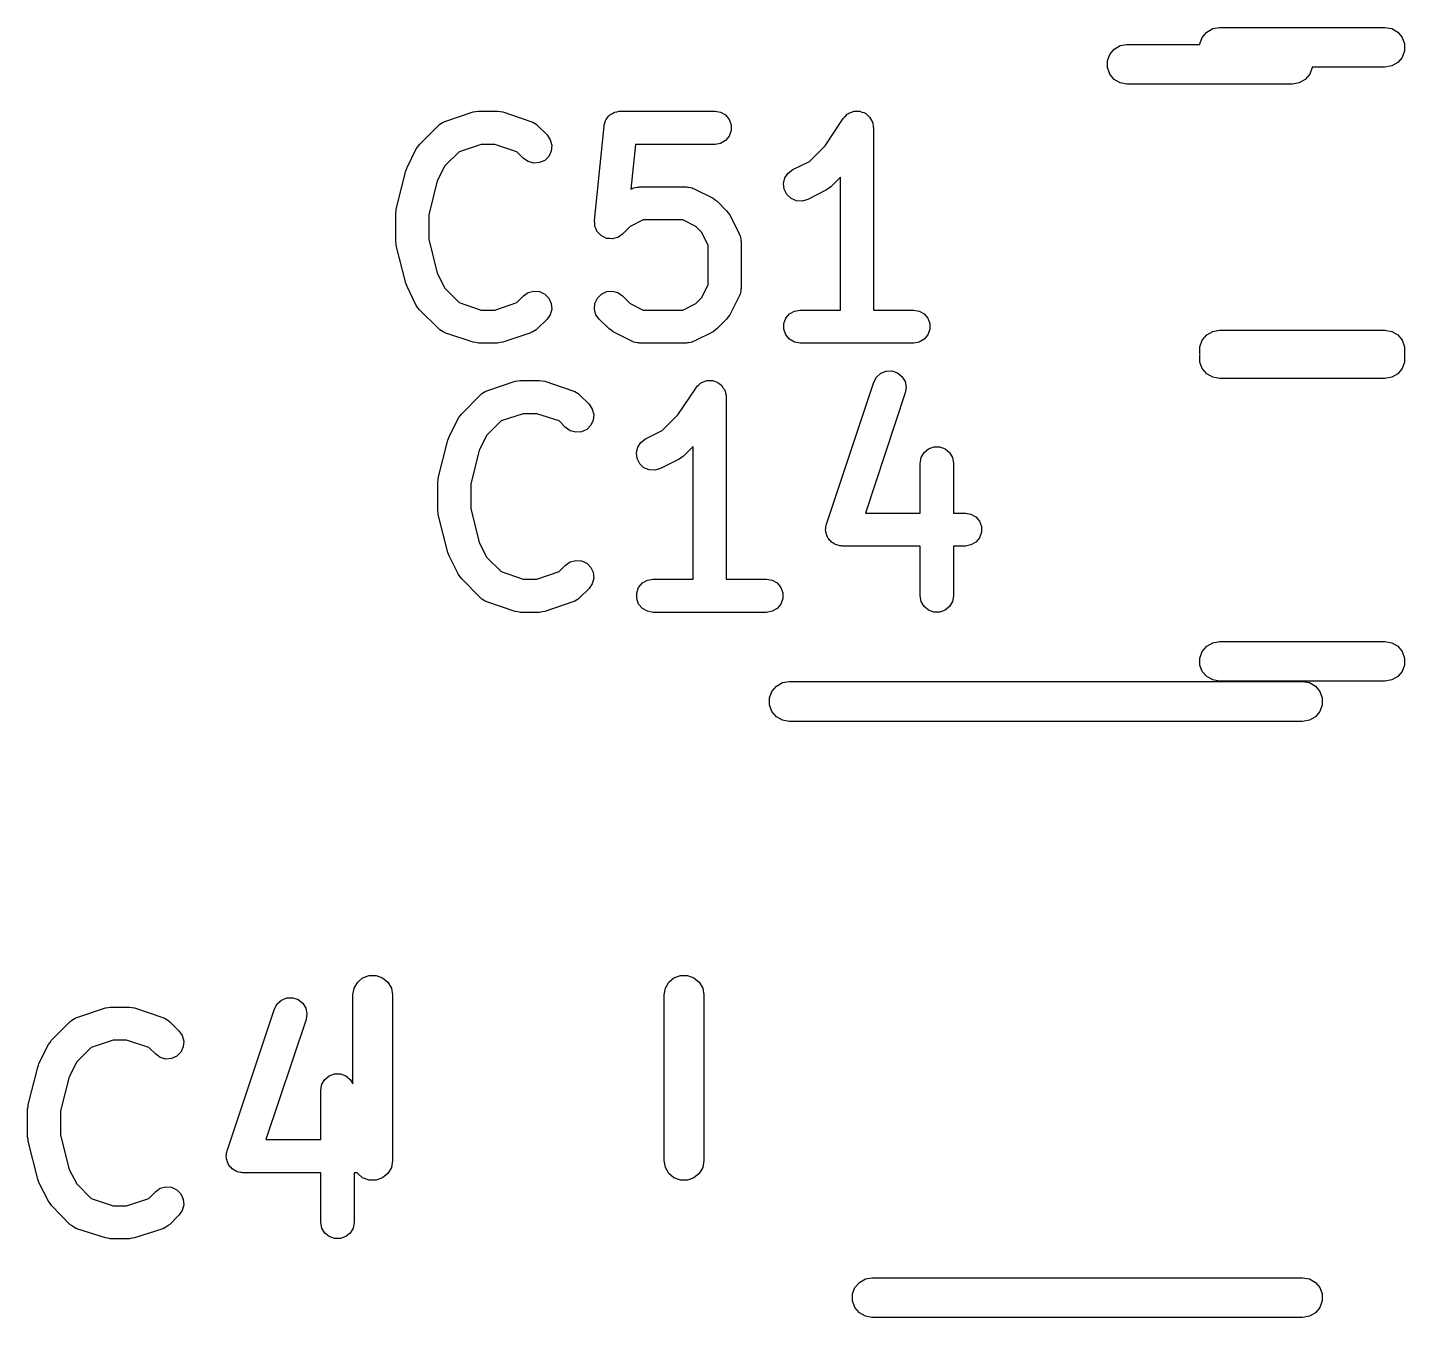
# Model space of a CAD drawing. Extents: x 83.4 to 168.1, y -157.3 to -85.4.
# Drawn here: x 121.699 to 125.857, y -110.952 to -107.057 of the extents above; entities that cross this region are included whole.
import ezdxf

# ---------------------------------------------------------------- set-up
doc = ezdxf.new("R2010")
doc.units = 0
doc.header["$MEASUREMENT"] = 0
doc.layers.add('BLACK', color=7, linetype='CONTINUOUS')

msp = doc.modelspace()

# ---------------------------------------------------------------- linework, layer by layer
at = {"layer": 'Black'}
for p, q in [((125.26, -107.071), (125.278, -107.06)), ((125.278, -107.06), (125.298, -107.057)), ((125.298, -107.057), (125.798, -107.057)), ((125.798, -107.057), (125.819, -107.06)), ((125.819, -107.06), (125.837, -107.071)), ((124.998, -107.111), (125.019, -107.108)), ((125.019, -107.108), (125.239, -107.108)), ((125.239, -107.106), (125.246, -107.087)), ((125.239, -107.108), (125.239, -107.106)), ((125.246, -107.087), (125.26, -107.071)), ((125.837, -107.071), (125.85, -107.087)), ((125.85, -107.087), (125.857, -107.106)), ((125.857, -107.106), (125.857, -107.127)), ((124.96, -107.157), (124.967, -107.138)), ((124.967, -107.138), (124.98, -107.122)), ((124.98, -107.122), (124.998, -107.111)), ((125.85, -107.147), (125.837, -107.163)), ((125.857, -107.127), (125.85, -107.147)), ((124.96, -107.178), (124.96, -107.157)), ((124.967, -107.198), (124.96, -107.178)), ((125.578, -107.178), (125.571, -107.198)), ((125.798, -107.177), (125.578, -107.177)), ((125.578, -107.177), (125.578, -107.178)), ((125.819, -107.173), (125.798, -107.177)), ((125.837, -107.163), (125.819, -107.173)), ((124.98, -107.214), (124.967, -107.198)), ((124.998, -107.224), (124.98, -107.214)), ((125.019, -107.228), (124.998, -107.224)), ((125.519, -107.228), (125.019, -107.228)), ((125.539, -107.224), (125.519, -107.228)), ((125.557, -107.214), (125.539, -107.224)), ((125.571, -107.198), (125.557, -107.214)), ((122.959, -107.341), (123.045, -107.312)), ((123.045, -107.312), (123.053, -107.311)), ((123.053, -107.311), (123.061, -107.31)), ((123.061, -107.31), (123.118, -107.31)), ((123.118, -107.31), (123.126, -107.311)), ((123.126, -107.311), (123.134, -107.312)), ((123.134, -107.312), (123.219, -107.341)), ((123.463, -107.318), (123.469, -107.314)), ((123.469, -107.314), (123.471, -107.314)), ((123.471, -107.314), (123.472, -107.313)), ((123.472, -107.313), (123.479, -107.312)), ((123.479, -107.312), (123.486, -107.31)), ((123.486, -107.31), (123.487, -107.31)), ((123.487, -107.31), (123.489, -107.31)), ((123.489, -107.31), (123.775, -107.31)), ((123.775, -107.31), (123.792, -107.313)), ((123.792, -107.313), (123.807, -107.321)), ((124.176, -107.318), (124.179, -107.316)), ((124.179, -107.316), (124.184, -107.314)), ((124.184, -107.314), (124.19, -107.312)), ((124.19, -107.312), (124.192, -107.311)), ((124.192, -107.311), (124.195, -107.31)), ((124.195, -107.31), (124.201, -107.31)), ((124.201, -107.31), (124.207, -107.31)), ((124.207, -107.31), (124.21, -107.31)), ((124.21, -107.31), (124.212, -107.31)), ((124.212, -107.31), (124.218, -107.313)), ((124.218, -107.313), (124.224, -107.314)), ((124.224, -107.314), (124.226, -107.315)), ((124.226, -107.315), (124.229, -107.316)), ((124.229, -107.316), (124.233, -107.32)), ((122.883, -107.41), (122.94, -107.353)), ((122.94, -107.353), (122.942, -107.351)), ((122.942, -107.351), (122.944, -107.349)), ((122.944, -107.349), (122.949, -107.346)), ((122.949, -107.346), (122.954, -107.343)), ((122.954, -107.343), (122.957, -107.342)), ((122.957, -107.342), (122.959, -107.341)), ((123.219, -107.341), (123.222, -107.342)), ((123.222, -107.342), (123.225, -107.343)), ((123.225, -107.343), (123.23, -107.346)), ((123.23, -107.346), (123.235, -107.349)), ((123.235, -107.349), (123.237, -107.351)), ((123.237, -107.351), (123.239, -107.353)), ((123.239, -107.353), (123.268, -107.381)), ((123.411, -107.64), (123.44, -107.355)), ((123.44, -107.351), (123.442, -107.345)), ((123.44, -107.353), (123.44, -107.351)), ((123.44, -107.355), (123.44, -107.353)), ((123.442, -107.345), (123.444, -107.338)), ((123.444, -107.338), (123.445, -107.336)), ((123.445, -107.336), (123.446, -107.335)), ((123.446, -107.335), (123.45, -107.329)), ((123.45, -107.329), (123.454, -107.324)), ((123.454, -107.324), (123.456, -107.323)), ((123.456, -107.323), (123.457, -107.321)), ((123.457, -107.321), (123.463, -107.318)), ((123.807, -107.321), (123.818, -107.335)), ((123.818, -107.335), (123.824, -107.351)), ((123.824, -107.351), (123.824, -107.368)), ((124.108, -107.414), (124.162, -107.332)), ((124.162, -107.332), (124.164, -107.33)), ((124.164, -107.33), (124.165, -107.328)), ((124.165, -107.328), (124.17, -107.324)), ((124.17, -107.324), (124.174, -107.319)), ((124.174, -107.319), (124.176, -107.318)), ((124.233, -107.32), (124.238, -107.324)), ((124.238, -107.324), (124.24, -107.326)), ((124.24, -107.326), (124.242, -107.328)), ((124.242, -107.328), (124.245, -107.333)), ((124.245, -107.333), (124.248, -107.338)), ((124.248, -107.338), (124.249, -107.34)), ((124.249, -107.34), (124.251, -107.343)), ((124.251, -107.343), (124.252, -107.348)), ((124.252, -107.348), (124.253, -107.354)), ((124.253, -107.354), (124.253, -107.357)), ((124.253, -107.357), (124.254, -107.36)), ((123.268, -107.381), (123.277, -107.396)), ((123.277, -107.396), (123.282, -107.412)), ((123.807, -107.398), (123.792, -107.407)), ((123.818, -107.385), (123.807, -107.398)), ((123.824, -107.368), (123.818, -107.385)), ((124.254, -107.36), (124.254, -107.91)), ((122.845, -107.48), (122.873, -107.423)), ((122.873, -107.423), (122.878, -107.417)), ((122.878, -107.417), (122.883, -107.41)), ((123.002, -107.432), (122.959, -107.475)), ((123.069, -107.41), (123.002, -107.432)), ((123.11, -107.41), (123.069, -107.41)), ((123.177, -107.432), (123.11, -107.41)), ((123.197, -107.452), (123.177, -107.432)), ((123.28, -107.43), (123.273, -107.446)), ((123.282, -107.412), (123.28, -107.43)), ((123.535, -107.41), (123.521, -107.545)), ((123.775, -107.41), (123.535, -107.41)), ((123.792, -107.407), (123.775, -107.41)), ((124.06, -107.461), (124.108, -107.414)), ((122.843, -107.485), (122.845, -107.48)), ((122.959, -107.475), (122.936, -107.52)), ((123.211, -107.462), (123.197, -107.452)), ((123.228, -107.467), (123.211, -107.462)), ((123.245, -107.465), (123.228, -107.467)), ((123.261, -107.458), (123.245, -107.465)), ((123.273, -107.446), (123.261, -107.458)), ((124.01, -107.486), (124.06, -107.461)), ((122.812, -107.605), (122.841, -107.49)), ((122.841, -107.49), (122.843, -107.485)), ((122.936, -107.52), (122.911, -107.623)), ((123.982, -107.528), (123.986, -107.511)), ((123.986, -107.511), (123.996, -107.497)), ((123.996, -107.497), (124.01, -107.486)), ((124.154, -107.509), (124.125, -107.538)), ((124.154, -107.91), (124.154, -107.509)), ((123.521, -107.545), (123.524, -107.544)), ((123.524, -107.544), (123.527, -107.543)), ((123.527, -107.543), (123.529, -107.541)), ((123.529, -107.541), (123.535, -107.54)), ((123.535, -107.54), (123.541, -107.539)), ((123.541, -107.539), (123.544, -107.539)), ((123.544, -107.539), (123.546, -107.538)), ((123.546, -107.538), (123.689, -107.538)), ((123.689, -107.538), (123.692, -107.539)), ((123.692, -107.539), (123.695, -107.539)), ((123.695, -107.539), (123.701, -107.54)), ((123.701, -107.54), (123.706, -107.541)), ((123.706, -107.541), (123.709, -107.543)), ((123.709, -107.543), (123.712, -107.544)), ((123.712, -107.544), (123.769, -107.572)), ((123.984, -107.545), (123.982, -107.528)), ((123.992, -107.561), (123.984, -107.545)), ((124.005, -107.573), (123.992, -107.561)), ((124.112, -107.547), (124.055, -107.576)), ((124.118, -107.543), (124.112, -107.547)), ((124.125, -107.538), (124.118, -107.543)), ((122.812, -107.611), (122.812, -107.605)), ((123.769, -107.572), (123.775, -107.577)), ((123.775, -107.577), (123.782, -107.581)), ((123.782, -107.581), (123.81, -107.61)), ((124.021, -107.58), (124.005, -107.573)), ((124.038, -107.581), (124.021, -107.58)), ((124.055, -107.576), (124.038, -107.581)), ((122.811, -107.617), (122.812, -107.611)), ((122.811, -107.703), (122.811, -107.617)), ((122.911, -107.623), (122.911, -107.696)), ((123.411, -107.641), (123.411, -107.64)), ((123.412, -107.649), (123.411, -107.641)), ((123.411, -107.641), (123.411, -107.641)), ((123.412, -107.658), (123.412, -107.649)), ((123.558, -107.638), (123.519, -107.658)), ((123.678, -107.638), (123.558, -107.638)), ((123.717, -107.658), (123.678, -107.638)), ((123.81, -107.61), (123.815, -107.617)), ((123.815, -107.617), (123.82, -107.623)), ((123.82, -107.623), (123.848, -107.68)), ((123.416, -107.666), (123.412, -107.658)), ((123.412, -107.658), (123.412, -107.658)), ((123.412, -107.658), (123.412, -107.658)), ((123.419, -107.674), (123.416, -107.666)), ((123.42, -107.674), (123.419, -107.674)), ((123.426, -107.68), (123.42, -107.674)), ((123.42, -107.674), (123.42, -107.674)), ((123.432, -107.686), (123.426, -107.68)), ((123.44, -107.69), (123.432, -107.686)), ((123.432, -107.686), (123.432, -107.686)), ((123.432, -107.686), (123.432, -107.686)), ((123.447, -107.694), (123.44, -107.69)), ((123.481, -107.691), (123.473, -107.693)), ((123.482, -107.691), (123.481, -107.691)), ((123.489, -107.686), (123.482, -107.691)), ((123.482, -107.691), (123.482, -107.691)), ((123.496, -107.681), (123.489, -107.686)), ((123.519, -107.658), (123.496, -107.681)), ((123.496, -107.681), (123.496, -107.681)), ((123.496, -107.681), (123.496, -107.681)), ((123.734, -107.675), (123.717, -107.658)), ((123.754, -107.714), (123.734, -107.675)), ((123.848, -107.68), (123.849, -107.683)), ((123.849, -107.683), (123.851, -107.685)), ((123.851, -107.685), (123.852, -107.691)), ((123.852, -107.691), (123.853, -107.697)), ((122.812, -107.709), (122.811, -107.703)), ((122.812, -107.715), (122.812, -107.709)), ((122.841, -107.829), (122.812, -107.715)), ((122.911, -107.696), (122.936, -107.799)), ((123.448, -107.694), (123.447, -107.694)), ((123.456, -107.694), (123.448, -107.694)), ((123.448, -107.694), (123.448, -107.694)), ((123.464, -107.695), (123.456, -107.694)), ((123.465, -107.695), (123.464, -107.695)), ((123.473, -107.693), (123.465, -107.695)), ((123.465, -107.695), (123.465, -107.695)), ((123.754, -107.834), (123.754, -107.714)), ((123.853, -107.697), (123.853, -107.7)), ((123.853, -107.7), (123.854, -107.703)), ((123.854, -107.703), (123.854, -107.845)), ((122.936, -107.799), (122.959, -107.844)), ((122.843, -107.834), (122.841, -107.829)), ((122.845, -107.839), (122.843, -107.834)), ((122.873, -107.896), (122.845, -107.839)), ((122.959, -107.844), (123.002, -107.887)), ((123.197, -107.867), (123.211, -107.857)), ((123.211, -107.857), (123.228, -107.853)), ((123.228, -107.853), (123.245, -107.854)), ((123.245, -107.854), (123.261, -107.862)), ((123.432, -107.862), (123.448, -107.854)), ((123.448, -107.854), (123.465, -107.853)), ((123.465, -107.853), (123.482, -107.857)), ((123.482, -107.857), (123.496, -107.867)), ((123.734, -107.873), (123.754, -107.834)), ((123.852, -107.857), (123.851, -107.863)), ((123.853, -107.851), (123.852, -107.857)), ((123.854, -107.845), (123.853, -107.848)), ((123.853, -107.848), (123.853, -107.851)), ((122.878, -107.903), (122.873, -107.896)), ((123.002, -107.887), (123.069, -107.91)), ((123.11, -107.91), (123.177, -107.887)), ((123.177, -107.887), (123.197, -107.867)), ((123.261, -107.862), (123.273, -107.874)), ((123.273, -107.874), (123.28, -107.89)), ((123.28, -107.89), (123.282, -107.907)), ((123.411, -107.907), (123.412, -107.89)), ((123.412, -107.89), (123.42, -107.874)), ((123.42, -107.874), (123.432, -107.862)), ((123.496, -107.867), (123.519, -107.89)), ((123.519, -107.89), (123.558, -107.91)), ((123.678, -107.91), (123.717, -107.89)), ((123.717, -107.89), (123.734, -107.873)), ((123.848, -107.868), (123.82, -107.925)), ((123.849, -107.865), (123.848, -107.868)), ((123.851, -107.863), (123.849, -107.865)), ((122.883, -107.909), (122.878, -107.903)), ((122.94, -107.966), (122.883, -107.909)), ((123.069, -107.91), (123.11, -107.91)), ((123.268, -107.938), (123.239, -107.966)), ((123.277, -107.924), (123.268, -107.938)), ((123.282, -107.907), (123.277, -107.924)), ((123.415, -107.924), (123.411, -107.907)), ((123.425, -107.938), (123.415, -107.924)), ((123.454, -107.966), (123.425, -107.938)), ((123.558, -107.91), (123.678, -107.91)), ((123.81, -107.938), (123.782, -107.966)), ((123.815, -107.931), (123.81, -107.938)), ((123.82, -107.925), (123.815, -107.931)), ((123.983, -107.951), (123.989, -107.935)), ((123.989, -107.935), (124, -107.921)), ((124, -107.921), (124.015, -107.913)), ((124.015, -107.913), (124.032, -107.91)), ((124.032, -107.91), (124.154, -107.91)), ((124.254, -107.91), (124.375, -107.91)), ((124.375, -107.91), (124.392, -107.913)), ((124.392, -107.913), (124.407, -107.921)), ((124.407, -107.921), (124.418, -107.935)), ((124.418, -107.935), (124.424, -107.951)), ((122.942, -107.968), (122.94, -107.966)), ((122.944, -107.97), (122.942, -107.968)), ((122.949, -107.973), (122.944, -107.97)), ((122.954, -107.976), (122.949, -107.973)), ((122.957, -107.977), (122.954, -107.976)), ((122.959, -107.979), (122.957, -107.977)), ((123.045, -108.007), (122.959, -107.979)), ((123.219, -107.979), (123.134, -108.007)), ((123.222, -107.977), (123.219, -107.979)), ((123.225, -107.976), (123.222, -107.977)), ((123.23, -107.973), (123.225, -107.976)), ((123.235, -107.97), (123.23, -107.973)), ((123.237, -107.968), (123.235, -107.97)), ((123.239, -107.966), (123.237, -107.968)), ((123.461, -107.971), (123.454, -107.966)), ((123.467, -107.976), (123.461, -107.971)), ((123.524, -108.004), (123.467, -107.976)), ((123.769, -107.976), (123.712, -108.004)), ((123.775, -107.971), (123.769, -107.976)), ((123.782, -107.966), (123.775, -107.971)), ((123.983, -107.968), (123.983, -107.951)), ((123.989, -107.985), (123.983, -107.968)), ((124.424, -107.968), (124.418, -107.985)), ((124.424, -107.951), (124.424, -107.968)), ((125.26, -107.985), (125.278, -107.975)), ((125.278, -107.975), (125.298, -107.971)), ((125.298, -107.971), (125.798, -107.971)), ((125.798, -107.971), (125.819, -107.975)), ((125.819, -107.975), (125.837, -107.985)), ((123.053, -108.008), (123.045, -108.007)), ((123.061, -108.01), (123.053, -108.008)), ((123.118, -108.01), (123.061, -108.01)), ((123.126, -108.008), (123.118, -108.01)), ((123.134, -108.007), (123.126, -108.008)), ((123.527, -108.005), (123.524, -108.004)), ((123.529, -108.007), (123.527, -108.005)), ((123.535, -108.008), (123.529, -108.007)), ((123.541, -108.009), (123.535, -108.008)), ((123.544, -108.009), (123.541, -108.009)), ((123.546, -108.01), (123.544, -108.009)), ((123.689, -108.01), (123.546, -108.01)), ((123.692, -108.009), (123.689, -108.01)), ((123.695, -108.009), (123.692, -108.009)), ((123.701, -108.008), (123.695, -108.009)), ((123.706, -108.007), (123.701, -108.008)), ((123.709, -108.005), (123.706, -108.007)), ((123.712, -108.004), (123.709, -108.005)), ((124, -107.998), (123.989, -107.985)), ((124.015, -108.007), (124, -107.998)), ((124.032, -108.01), (124.015, -108.007)), ((124.375, -108.01), (124.032, -108.01)), ((124.392, -108.007), (124.375, -108.01)), ((124.407, -107.998), (124.392, -108.007)), ((124.418, -107.985), (124.407, -107.998)), ((125.239, -108.021), (125.246, -108.001)), ((125.239, -108.042), (125.239, -108.021)), ((125.246, -108.001), (125.26, -107.985)), ((125.837, -107.985), (125.85, -108.001)), ((125.85, -108.001), (125.857, -108.021)), ((125.857, -108.021), (125.857, -108.042)), ((125.24, -108.044), (125.239, -108.042)), ((125.239, -108.046), (125.24, -108.044)), ((125.239, -108.067), (125.239, -108.046)), ((125.857, -108.042), (125.857, -108.044)), ((125.857, -108.044), (125.857, -108.046)), ((125.857, -108.046), (125.857, -108.067)), ((124.263, -108.113), (124.276, -108.101)), ((124.276, -108.101), (124.292, -108.095)), ((124.292, -108.095), (124.309, -108.094)), ((124.309, -108.094), (124.326, -108.1)), ((124.326, -108.1), (124.339, -108.111)), ((125.246, -108.087), (125.239, -108.067)), ((125.26, -108.103), (125.246, -108.087)), ((125.278, -108.113), (125.26, -108.103)), ((125.837, -108.103), (125.819, -108.113)), ((125.85, -108.087), (125.837, -108.103)), ((125.857, -108.067), (125.85, -108.087)), ((123.086, -108.154), (123.172, -108.125)), ((123.172, -108.125), (123.18, -108.124)), ((123.18, -108.124), (123.188, -108.123)), ((123.188, -108.123), (123.245, -108.123)), ((123.245, -108.123), (123.253, -108.124)), ((123.253, -108.124), (123.261, -108.125)), ((123.261, -108.125), (123.346, -108.154)), ((123.663, -108.226), (123.718, -108.145)), ((123.718, -108.145), (123.719, -108.143)), ((123.719, -108.143), (123.721, -108.14)), ((123.721, -108.14), (123.725, -108.137)), ((123.725, -108.137), (123.73, -108.132)), ((123.73, -108.132), (123.732, -108.131)), ((123.732, -108.131), (123.734, -108.129)), ((123.734, -108.129), (123.74, -108.127)), ((123.74, -108.127), (123.745, -108.125)), ((123.745, -108.125), (123.748, -108.124)), ((123.748, -108.124), (123.75, -108.123)), ((123.75, -108.123), (123.756, -108.123)), ((123.756, -108.123), (123.762, -108.123)), ((123.762, -108.123), (123.765, -108.123)), ((123.765, -108.123), (123.768, -108.123)), ((123.768, -108.123), (123.773, -108.125)), ((123.773, -108.125), (123.779, -108.127)), ((123.779, -108.127), (123.782, -108.128)), ((123.782, -108.128), (123.784, -108.129)), ((123.784, -108.129), (123.789, -108.133)), ((123.789, -108.133), (123.794, -108.136)), ((123.794, -108.136), (123.795, -108.139)), ((123.795, -108.139), (123.797, -108.14)), ((123.797, -108.14), (123.8, -108.146)), ((123.8, -108.146), (123.804, -108.15)), ((124.112, -108.557), (124.255, -108.128)), ((124.255, -108.128), (124.263, -108.113)), ((124.339, -108.111), (124.349, -108.126)), ((124.349, -108.126), (124.352, -108.143)), ((124.352, -108.143), (124.349, -108.16)), ((125.298, -108.117), (125.278, -108.113)), ((125.798, -108.117), (125.298, -108.117)), ((125.819, -108.113), (125.798, -108.117)), ((123.01, -108.223), (123.067, -108.166)), ((123.067, -108.166), (123.069, -108.164)), ((123.069, -108.164), (123.071, -108.162)), ((123.071, -108.162), (123.076, -108.159)), ((123.076, -108.159), (123.081, -108.156)), ((123.081, -108.156), (123.084, -108.155)), ((123.084, -108.155), (123.086, -108.154)), ((123.346, -108.154), (123.349, -108.155)), ((123.349, -108.155), (123.352, -108.156)), ((123.352, -108.156), (123.357, -108.159)), ((123.357, -108.159), (123.362, -108.162)), ((123.362, -108.162), (123.364, -108.164)), ((123.364, -108.164), (123.366, -108.166)), ((123.366, -108.166), (123.395, -108.194)), ((123.804, -108.15), (123.805, -108.153)), ((123.805, -108.153), (123.806, -108.155)), ((123.806, -108.155), (123.807, -108.161)), ((123.807, -108.161), (123.809, -108.167)), ((123.809, -108.167), (123.809, -108.17)), ((123.809, -108.17), (123.809, -108.173)), ((123.809, -108.173), (123.809, -108.723)), ((124.349, -108.16), (124.229, -108.523)), ((123, -108.236), (123.005, -108.229)), ((123.005, -108.229), (123.01, -108.223)), ((123.196, -108.223), (123.129, -108.245)), ((123.237, -108.223), (123.196, -108.223)), ((123.304, -108.245), (123.237, -108.223)), ((123.395, -108.194), (123.404, -108.209)), ((123.404, -108.209), (123.409, -108.225)), ((123.409, -108.225), (123.407, -108.243)), ((123.615, -108.274), (123.663, -108.226)), ((122.972, -108.293), (123, -108.236)), ((123.129, -108.245), (123.086, -108.288)), ((123.324, -108.265), (123.304, -108.245)), ((123.338, -108.275), (123.324, -108.265)), ((123.388, -108.271), (123.372, -108.278)), ((123.4, -108.258), (123.388, -108.271)), ((123.407, -108.243), (123.4, -108.258)), ((123.565, -108.299), (123.615, -108.274)), ((122.939, -108.418), (122.968, -108.303)), ((122.968, -108.303), (122.97, -108.298)), ((122.97, -108.298), (122.972, -108.293)), ((123.086, -108.288), (123.063, -108.333)), ((123.355, -108.279), (123.338, -108.275)), ((123.372, -108.278), (123.355, -108.279)), ((123.542, -108.324), (123.551, -108.31)), ((123.551, -108.31), (123.565, -108.299)), ((123.063, -108.333), (123.038, -108.436)), ((123.538, -108.341), (123.542, -108.324)), ((123.54, -108.358), (123.538, -108.341)), ((123.674, -108.355), (123.667, -108.36)), ((123.68, -108.351), (123.674, -108.355)), ((123.709, -108.322), (123.68, -108.351)), ((123.709, -108.723), (123.709, -108.322)), ((124.395, -108.373), (124.398, -108.355)), ((124.398, -108.355), (124.407, -108.34)), ((124.407, -108.34), (124.42, -108.329)), ((124.42, -108.329), (124.436, -108.323)), ((124.436, -108.323), (124.454, -108.323)), ((124.454, -108.323), (124.47, -108.329)), ((124.47, -108.329), (124.483, -108.34)), ((124.483, -108.34), (124.492, -108.355)), ((124.492, -108.355), (124.495, -108.373)), ((123.548, -108.374), (123.54, -108.358)), ((123.56, -108.386), (123.548, -108.374)), ((123.576, -108.393), (123.56, -108.386)), ((123.593, -108.394), (123.576, -108.393)), ((123.61, -108.389), (123.593, -108.394)), ((123.667, -108.36), (123.61, -108.389)), ((124.395, -108.523), (124.395, -108.373)), ((124.495, -108.373), (124.495, -108.523)), ((122.938, -108.43), (122.939, -108.424)), ((122.938, -108.515), (122.938, -108.43)), ((122.939, -108.424), (122.939, -108.418)), ((123.038, -108.436), (123.038, -108.509)), ((122.939, -108.521), (122.938, -108.515)), ((122.939, -108.527), (122.939, -108.521)), ((123.038, -108.509), (123.063, -108.612)), ((124.229, -108.523), (124.395, -108.523)), ((124.495, -108.523), (124.531, -108.523)), ((124.531, -108.523), (124.548, -108.526)), ((122.968, -108.642), (122.939, -108.527)), ((124.11, -108.564), (124.111, -108.56)), ((124.11, -108.569), (124.11, -108.564)), ((124.111, -108.56), (124.112, -108.557)), ((124.548, -108.526), (124.563, -108.534)), ((124.563, -108.534), (124.574, -108.548)), ((124.574, -108.548), (124.58, -108.564)), ((124.58, -108.564), (124.58, -108.581)), ((124.109, -108.574), (124.11, -108.569)), ((124.11, -108.578), (124.109, -108.574)), ((124.11, -108.581), (124.11, -108.578)), ((124.112, -108.586), (124.11, -108.581)), ((124.113, -108.591), (124.112, -108.586)), ((124.115, -108.594), (124.113, -108.591)), ((124.116, -108.598), (124.115, -108.594)), ((124.119, -108.601), (124.116, -108.598)), ((124.122, -108.606), (124.119, -108.601)), ((124.125, -108.608), (124.122, -108.606)), ((124.574, -108.598), (124.563, -108.611)), ((124.58, -108.581), (124.574, -108.598)), ((122.97, -108.647), (122.968, -108.642)), ((122.972, -108.652), (122.97, -108.647)), ((123.063, -108.612), (123.086, -108.657)), ((124.127, -108.611), (124.125, -108.608)), ((124.131, -108.613), (124.127, -108.611)), ((124.135, -108.616), (124.131, -108.613)), ((124.139, -108.618), (124.135, -108.616)), ((124.142, -108.619), (124.139, -108.618)), ((124.147, -108.62), (124.142, -108.619)), ((124.152, -108.622), (124.147, -108.62)), ((124.156, -108.622), (124.152, -108.622)), ((124.159, -108.623), (124.156, -108.622)), ((124.395, -108.623), (124.159, -108.623)), ((124.395, -108.773), (124.395, -108.623)), ((124.531, -108.623), (124.495, -108.623)), ((124.495, -108.623), (124.495, -108.773)), ((124.548, -108.619), (124.531, -108.623)), ((124.563, -108.611), (124.548, -108.619)), ((123, -108.709), (122.972, -108.652)), ((123.086, -108.657), (123.129, -108.7)), ((123.304, -108.7), (123.324, -108.68)), ((123.324, -108.68), (123.338, -108.67)), ((123.338, -108.67), (123.355, -108.666)), ((123.355, -108.666), (123.372, -108.667)), ((123.372, -108.667), (123.388, -108.674)), ((123.388, -108.674), (123.4, -108.687)), ((123.4, -108.687), (123.407, -108.702)), ((123.005, -108.716), (123, -108.709)), ((123.01, -108.722), (123.005, -108.716)), ((123.067, -108.779), (123.01, -108.722)), ((123.129, -108.7), (123.196, -108.723)), ((123.196, -108.723), (123.237, -108.723)), ((123.237, -108.723), (123.304, -108.7)), ((123.409, -108.72), (123.404, -108.737)), ((123.407, -108.702), (123.409, -108.72)), ((123.556, -108.734), (123.571, -108.726)), ((123.571, -108.726), (123.588, -108.723)), ((123.588, -108.723), (123.709, -108.723)), ((123.809, -108.723), (123.931, -108.723)), ((123.931, -108.723), (123.948, -108.726)), ((123.948, -108.726), (123.963, -108.734)), ((123.395, -108.751), (123.366, -108.779)), ((123.404, -108.737), (123.395, -108.751)), ((123.539, -108.764), (123.544, -108.748)), ((123.539, -108.781), (123.539, -108.764)), ((123.544, -108.748), (123.556, -108.734)), ((123.963, -108.734), (123.974, -108.748)), ((123.974, -108.748), (123.98, -108.764)), ((123.98, -108.764), (123.98, -108.781)), ((124.398, -108.79), (124.395, -108.773)), ((124.495, -108.773), (124.492, -108.79)), ((123.069, -108.781), (123.067, -108.779)), ((123.071, -108.783), (123.069, -108.781)), ((123.076, -108.786), (123.071, -108.783)), ((123.081, -108.789), (123.076, -108.786)), ((123.084, -108.79), (123.081, -108.789)), ((123.086, -108.791), (123.084, -108.79)), ((123.172, -108.82), (123.086, -108.791)), ((123.346, -108.791), (123.261, -108.82)), ((123.349, -108.79), (123.346, -108.791)), ((123.352, -108.789), (123.349, -108.79)), ((123.357, -108.786), (123.352, -108.789)), ((123.362, -108.783), (123.357, -108.786)), ((123.364, -108.781), (123.362, -108.783)), ((123.366, -108.779), (123.364, -108.781)), ((123.544, -108.798), (123.539, -108.781)), ((123.556, -108.811), (123.544, -108.798)), ((123.571, -108.819), (123.556, -108.811)), ((123.963, -108.811), (123.948, -108.819)), ((123.974, -108.798), (123.963, -108.811)), ((123.98, -108.781), (123.974, -108.798)), ((124.407, -108.805), (124.398, -108.79)), ((124.42, -108.816), (124.407, -108.805)), ((124.483, -108.805), (124.47, -108.816)), ((124.492, -108.79), (124.483, -108.805)), ((123.18, -108.821), (123.172, -108.82)), ((123.188, -108.823), (123.18, -108.821)), ((123.245, -108.823), (123.188, -108.823)), ((123.253, -108.821), (123.245, -108.823)), ((123.261, -108.82), (123.253, -108.821)), ((123.588, -108.823), (123.571, -108.819)), ((123.931, -108.823), (123.588, -108.823)), ((123.948, -108.819), (123.931, -108.823)), ((124.436, -108.822), (124.42, -108.816)), ((124.454, -108.822), (124.436, -108.822)), ((124.47, -108.816), (124.454, -108.822)), ((125.246, -108.941), (125.26, -108.925)), ((125.26, -108.925), (125.278, -108.915)), ((125.278, -108.915), (125.298, -108.911)), ((125.298, -108.911), (125.798, -108.911)), ((125.798, -108.911), (125.819, -108.915)), ((125.819, -108.915), (125.837, -108.925)), ((125.837, -108.925), (125.85, -108.941)), ((125.239, -108.961), (125.246, -108.941)), ((125.239, -108.982), (125.239, -108.961)), ((125.85, -108.941), (125.857, -108.961)), ((125.857, -108.961), (125.857, -108.982)), ((125.246, -109.001), (125.239, -108.982)), ((125.26, -109.017), (125.246, -109.001)), ((125.278, -109.027), (125.26, -109.017)), ((125.837, -109.017), (125.819, -109.027)), ((125.85, -109.001), (125.837, -109.017)), ((125.857, -108.982), (125.85, -109.001)), ((123.94, -109.081), (123.947, -109.062)), ((123.947, -109.062), (123.961, -109.046)), ((123.961, -109.046), (123.979, -109.035)), ((123.979, -109.035), (123.999, -109.032)), ((123.999, -109.032), (125.549, -109.032)), ((125.298, -109.031), (125.278, -109.027)), ((125.798, -109.031), (125.298, -109.031)), ((125.549, -109.032), (125.57, -109.035)), ((125.57, -109.035), (125.588, -109.046)), ((125.588, -109.046), (125.601, -109.062)), ((125.601, -109.062), (125.608, -109.081)), ((125.819, -109.027), (125.798, -109.031)), ((123.94, -109.102), (123.94, -109.081)), ((123.947, -109.122), (123.94, -109.102)), ((125.608, -109.102), (125.601, -109.122)), ((125.608, -109.081), (125.608, -109.102)), ((123.961, -109.138), (123.947, -109.122)), ((123.979, -109.148), (123.961, -109.138)), ((125.588, -109.138), (125.57, -109.148)), ((125.601, -109.122), (125.588, -109.138)), ((123.999, -109.152), (123.979, -109.148)), ((125.549, -109.152), (123.999, -109.152)), ((125.57, -109.148), (125.549, -109.152)), ((122.696, -109.94), (122.711, -109.926)), ((122.711, -109.926), (122.731, -109.919)), ((122.731, -109.919), (122.752, -109.919)), ((122.752, -109.919), (122.771, -109.926)), ((122.771, -109.926), (122.787, -109.94)), ((123.636, -109.94), (123.651, -109.926)), ((123.651, -109.926), (123.671, -109.919)), ((123.671, -109.919), (123.692, -109.919)), ((123.692, -109.919), (123.711, -109.926)), ((123.711, -109.926), (123.727, -109.94)), ((122.681, -109.978), (122.685, -109.958)), ((122.681, -110.247), (122.681, -109.978)), ((122.685, -109.958), (122.696, -109.94)), ((122.787, -109.94), (122.798, -109.958)), ((122.798, -109.958), (122.801, -109.978)), ((122.801, -109.978), (122.801, -110.478)), ((123.621, -109.978), (123.625, -109.958)), ((123.621, -110.478), (123.621, -109.978)), ((123.625, -109.958), (123.636, -109.94)), ((123.727, -109.94), (123.738, -109.958)), ((123.738, -109.958), (123.741, -109.978)), ((123.741, -109.978), (123.741, -110.478)), ((121.848, -110.046), (121.934, -110.017)), ((121.934, -110.017), (121.942, -110.016)), ((121.942, -110.016), (121.949, -110.015)), ((121.949, -110.015), (122.007, -110.015)), ((122.007, -110.015), (122.014, -110.016)), ((122.014, -110.016), (122.022, -110.017)), ((122.022, -110.017), (122.108, -110.046)), ((122.302, -110.449), (122.445, -110.02)), ((122.445, -110.02), (122.453, -110.005)), ((122.453, -110.005), (122.466, -109.994)), ((122.466, -109.994), (122.482, -109.987)), ((122.482, -109.987), (122.5, -109.987)), ((122.5, -109.987), (122.516, -109.992)), ((122.516, -109.992), (122.53, -110.003)), ((122.53, -110.003), (122.539, -110.018)), ((122.539, -110.018), (122.542, -110.035)), ((121.771, -110.115), (121.828, -110.058)), ((121.828, -110.058), (121.831, -110.056)), ((121.831, -110.056), (121.833, -110.054)), ((121.833, -110.054), (121.838, -110.051)), ((121.838, -110.051), (121.843, -110.048)), ((121.843, -110.048), (121.845, -110.047)), ((121.845, -110.047), (121.848, -110.046)), ((122.108, -110.046), (122.111, -110.047)), ((122.111, -110.047), (122.113, -110.048)), ((122.113, -110.048), (122.118, -110.051)), ((122.118, -110.051), (122.123, -110.054)), ((122.123, -110.054), (122.125, -110.056)), ((122.125, -110.056), (122.128, -110.058)), ((122.128, -110.058), (122.156, -110.087)), ((122.54, -110.052), (122.419, -110.415)), ((122.542, -110.035), (122.54, -110.052)), ((122.156, -110.087), (122.166, -110.101)), ((122.166, -110.101), (122.171, -110.118)), ((121.733, -110.185), (121.762, -110.128)), ((121.762, -110.128), (121.767, -110.122)), ((121.767, -110.122), (121.771, -110.115)), ((121.891, -110.137), (121.848, -110.18)), ((121.958, -110.115), (121.891, -110.137)), ((121.998, -110.115), (121.958, -110.115)), ((122.065, -110.137), (121.998, -110.115)), ((122.086, -110.157), (122.065, -110.137)), ((122.169, -110.135), (122.162, -110.151)), ((122.171, -110.118), (122.169, -110.135)), ((121.732, -110.191), (121.733, -110.185)), ((121.848, -110.18), (121.825, -110.225)), ((122.1, -110.167), (122.086, -110.157)), ((122.117, -110.172), (122.1, -110.167)), ((122.134, -110.17), (122.117, -110.172)), ((122.15, -110.163), (122.134, -110.17)), ((122.162, -110.151), (122.15, -110.163)), ((121.701, -110.31), (121.73, -110.196)), ((121.73, -110.196), (121.732, -110.191)), ((121.825, -110.225), (121.799, -110.328)), ((122.597, -110.233), (122.61, -110.222)), ((122.61, -110.222), (122.626, -110.216)), ((122.626, -110.216), (122.644, -110.216)), ((122.644, -110.216), (122.66, -110.222)), ((122.66, -110.222), (122.673, -110.233)), ((122.585, -110.265), (122.588, -110.248)), ((122.585, -110.415), (122.585, -110.265)), ((122.588, -110.248), (122.597, -110.233)), ((122.673, -110.233), (122.681, -110.247)), ((121.701, -110.316), (121.701, -110.31)), ((121.699, -110.322), (121.701, -110.316)), ((121.699, -110.408), (121.699, -110.322)), ((121.799, -110.328), (121.799, -110.402)), ((121.701, -110.414), (121.699, -110.408)), ((121.701, -110.42), (121.701, -110.414)), ((121.73, -110.534), (121.701, -110.42)), ((121.799, -110.402), (121.825, -110.505)), ((122.419, -110.415), (122.585, -110.415)), ((122.299, -110.466), (122.3, -110.461)), ((122.3, -110.47), (122.299, -110.466)), ((122.3, -110.456), (122.301, -110.453)), ((122.3, -110.461), (122.3, -110.456)), ((122.3, -110.473), (122.3, -110.47)), ((122.302, -110.478), (122.3, -110.473)), ((122.301, -110.453), (122.302, -110.449)), ((122.303, -110.483), (122.302, -110.478)), ((122.801, -110.478), (122.798, -110.499)), ((123.625, -110.499), (123.621, -110.478)), ((123.741, -110.478), (123.738, -110.499)), ((121.825, -110.505), (121.848, -110.549)), ((122.305, -110.486), (122.303, -110.483)), ((122.306, -110.49), (122.305, -110.486)), ((122.309, -110.494), (122.306, -110.49)), ((122.312, -110.498), (122.309, -110.494)), ((122.315, -110.5), (122.312, -110.498)), ((122.317, -110.503), (122.315, -110.5)), ((122.322, -110.506), (122.317, -110.503)), ((122.326, -110.509), (122.322, -110.506)), ((122.329, -110.51), (122.326, -110.509)), ((122.332, -110.512), (122.329, -110.51)), ((122.337, -110.513), (122.332, -110.512)), ((122.342, -110.514), (122.337, -110.513)), ((122.346, -110.514), (122.342, -110.514)), ((122.349, -110.515), (122.346, -110.514)), ((122.585, -110.515), (122.349, -110.515)), ((122.585, -110.665), (122.585, -110.515)), ((122.694, -110.515), (122.685, -110.515)), ((122.685, -110.515), (122.685, -110.665)), ((122.696, -110.517), (122.694, -110.515)), ((122.711, -110.53), (122.696, -110.517)), ((122.787, -110.517), (122.771, -110.53)), ((122.798, -110.499), (122.787, -110.517)), ((123.636, -110.517), (123.625, -110.499)), ((123.651, -110.53), (123.636, -110.517)), ((123.727, -110.517), (123.711, -110.53)), ((123.738, -110.499), (123.727, -110.517)), ((121.732, -110.539), (121.73, -110.534)), ((121.733, -110.544), (121.732, -110.539)), ((121.762, -110.601), (121.733, -110.544)), ((121.848, -110.549), (121.891, -110.593)), ((122.1, -110.562), (122.117, -110.558)), ((122.117, -110.558), (122.134, -110.559)), ((122.134, -110.559), (122.15, -110.567)), ((122.731, -110.537), (122.711, -110.53)), ((122.752, -110.537), (122.731, -110.537)), ((122.771, -110.53), (122.752, -110.537)), ((123.671, -110.537), (123.651, -110.53)), ((123.692, -110.537), (123.671, -110.537)), ((123.711, -110.53), (123.692, -110.537)), ((121.767, -110.608), (121.762, -110.601)), ((121.891, -110.593), (121.958, -110.615)), ((121.998, -110.615), (122.065, -110.593)), ((122.065, -110.593), (122.086, -110.572)), ((122.086, -110.572), (122.1, -110.562)), ((122.15, -110.567), (122.162, -110.579)), ((122.162, -110.579), (122.169, -110.595)), ((122.169, -110.595), (122.171, -110.612)), ((121.771, -110.614), (121.767, -110.608)), ((121.828, -110.672), (121.771, -110.614)), ((121.958, -110.615), (121.998, -110.615)), ((122.156, -110.643), (122.128, -110.672)), ((122.166, -110.629), (122.156, -110.643)), ((122.171, -110.612), (122.166, -110.629)), ((121.831, -110.673), (121.828, -110.672)), ((121.833, -110.675), (121.831, -110.673)), ((121.838, -110.678), (121.833, -110.675)), ((121.843, -110.682), (121.838, -110.678)), ((121.845, -110.682), (121.843, -110.682)), ((121.848, -110.684), (121.845, -110.682)), ((121.934, -110.712), (121.848, -110.684)), ((122.108, -110.684), (122.022, -110.712)), ((122.111, -110.682), (122.108, -110.684)), ((122.113, -110.682), (122.111, -110.682)), ((122.118, -110.678), (122.113, -110.682)), ((122.123, -110.675), (122.118, -110.678)), ((122.125, -110.673), (122.123, -110.675)), ((122.128, -110.672), (122.125, -110.673)), ((122.588, -110.682), (122.585, -110.665)), ((122.597, -110.697), (122.588, -110.682)), ((122.682, -110.682), (122.673, -110.697)), ((122.685, -110.665), (122.682, -110.682)), ((121.942, -110.713), (121.934, -110.712)), ((121.949, -110.715), (121.942, -110.713)), ((122.007, -110.715), (121.949, -110.715)), ((122.014, -110.713), (122.007, -110.715)), ((122.022, -110.712), (122.014, -110.713)), ((122.61, -110.708), (122.597, -110.697)), ((122.626, -110.714), (122.61, -110.708)), ((122.644, -110.714), (122.626, -110.714)), ((122.66, -110.708), (122.644, -110.714)), ((122.673, -110.697), (122.66, -110.708)), ((124.197, -110.862), (124.211, -110.846)), ((124.211, -110.846), (124.229, -110.835)), ((124.229, -110.835), (124.249, -110.832)), ((124.249, -110.832), (125.549, -110.832)), ((125.549, -110.832), (125.57, -110.835)), ((125.57, -110.835), (125.588, -110.846)), ((125.588, -110.846), (125.601, -110.862)), ((124.19, -110.881), (124.197, -110.862)), ((124.19, -110.902), (124.19, -110.881)), ((125.601, -110.862), (125.608, -110.881)), ((125.608, -110.881), (125.608, -110.902)), ((124.197, -110.922), (124.19, -110.902)), ((124.211, -110.938), (124.197, -110.922)), ((125.601, -110.922), (125.588, -110.938)), ((125.608, -110.902), (125.601, -110.922)), ((124.229, -110.948), (124.211, -110.938)), ((124.249, -110.952), (124.229, -110.948)), ((125.549, -110.952), (124.249, -110.952)), ((125.57, -110.948), (125.549, -110.952)), ((125.588, -110.938), (125.57, -110.948))]:
    msp.add_line(p, q, dxfattribs=at)

doc.saveas('drawing.dxf')
